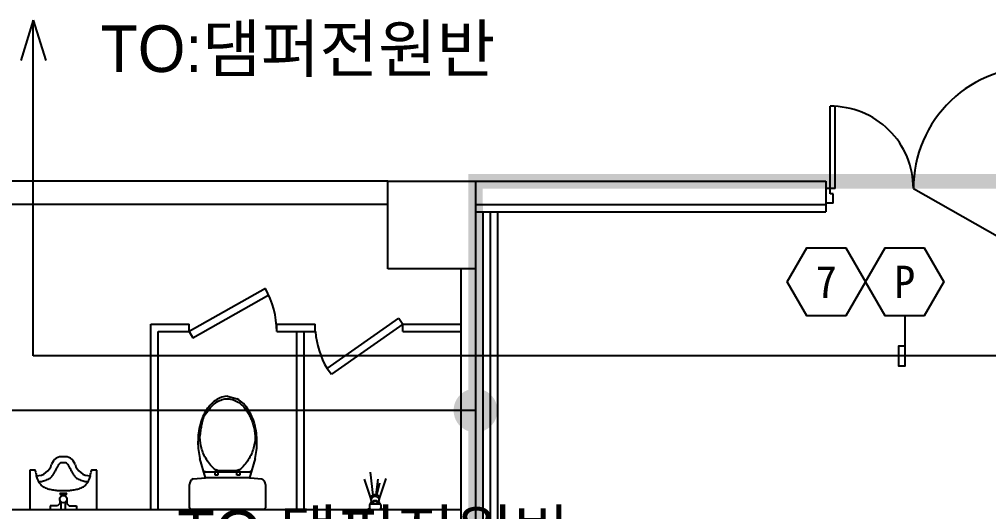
# Model space of a CAD drawing. Header units: millimetres. Extents: x 118559 to 211622, y 1329 to 63037.
# Drawn here: x 180605 to 187246, y 27029 to 30405 of the extents above; entities that cross this region are included whole.
import ezdxf
from ezdxf.enums import TextEntityAlignment as Align

# ---------------------------------------------------------------- set-up
doc = ezdxf.new("R2010")
doc.units = ezdxf.units.MM
doc.header["$LTSCALE"] = 120
doc.linetypes.add('HIDDENX2', pattern=[0.75, 0.5, -0.25])
for name, color, linetype in [('1구역', 41, 'Continuous'), ('ARCH', 9, 'Continuous'), ('duct-si', 7, 'Continuous'), ('fire', 2, 'Continuous'), ('fire-l', 4, 'Continuous'), ('smd-f', 2, 'Continuous')]:
    doc.layers.add(name, color=color, linetype=linetype)
doc.styles.add('TT', font='')
doc.styles.add('돋움', font='')
doc.styles.get('TT').set_extended_font_data('Dotum')
doc.styles.get('돋움').set_extended_font_data('DotumChe')

msp = doc.modelspace()

# ---------------------------------------------------------------- linework, layer by layer
at = {"layer": '1구역', "color": 5, "linetype": 'HIDDENX2', "ltscale": 7, "const_width": 100, "elevation": 0}
msp.add_lwpolyline([(183730.1, 24554.2), (190080.1, 24504.2), (190080.1, 29294.2), (183730.1, 29294.2), (183731.6, 24502.9)], close=True, dxfattribs=at)
at = {"layer": 'ARCH', "color": 9}
for p, q in [((186159.4, 29244.2, 0), (186159.4, 29809.1, 0)), ((186194.7, 29244.2, 0), (186194.7, 29808.4, 0)), ((183130.1, 29294.2, 0), (179630.1, 29294.2, 0)), ((183130.1, 29294.2, 0), (183730.1, 29294.2, 0)), ((183130.1, 28694.2, 0), (183130.1, 29294.2, 0)), ((183130.1, 29294.2, 0), (183730.1, 29294.2, 0)), ((183130.1, 28694.2, 0), (183130.1, 29294.2, 0)), ((183730.1, 29294.2, 0), (186130.1, 29294.2, 0)), ((183730.1, 29294.2, 0), (183730.1, 28694.2, 0)), ((183730.1, 29294.2, 0), (183730.1, 28694.2, 0)), ((186130.1, 29294.2, 0), (186130.1, 29084.2, 0)), ((186159.4, 29244.2, 0), (186130.1, 29244.2, 0)), ((186130.1, 29244.2, 0), (186130.1, 29144.2, 0)), ((186130.1, 29244.2, 0), (186130.1, 29144.2, 0)), ((186159.4, 29208.3, 0), (186159.4, 29244.2, 0)), ((186194.7, 29244.2, 0), (186159.4, 29244.2, 0)), ((186179.9, 29208.3, 0), (186159.4, 29208.3, 0)), ((186179.9, 29144.2, 0), (186179.9, 29208.3, 0)), ((183130.1, 29134.2, 0), (179790.1, 29134.2, 0)), ((183730.1, 29134.2, 0), (186130.1, 29134.2, 0)), ((186179.9, 29144.2, 0), (186130.1, 29144.2, 0)), ((183730.1, 29084.2, 0), (186130.1, 29084.2, 0)), ((183730.1, 29084.2, 0), (183730.1, 24554.2, 0)), ((183780.1, 29084.2, 0), (183780.1, 24554.2, 0)), ((183830.1, 29084.2, 0), (183830.1, 24554.2, 0)), ((183880.1, 29084.2, 0), (183880.1, 24554.2, 0)), ((183730.1, 28694.2, 0), (183130.1, 28694.2, 0)), ((183730.1, 28694.2, 0), (183130.1, 28694.2, 0)), ((183630.1, 28694.2, 0), (183630.1, 24654.2, 0)), ((182290.2, 28559.4, 0), (181767.8, 28264.2, 0)), ((181792.4, 28220.7, 0), (182313, 28514.9, 0)), ((181505.7, 27044.2, 0), (181505.7, 28314.2, 0)), ((181505.7, 28314.2, 0), (181767.8, 28314.2, 0)), ((181767.8, 28264.2, 0), (181767.8, 28314.2, 0)), ((182367.8, 28264.2, 0), (182367.8, 28314.2, 0)), ((182367.8, 28314.2, 0), (182630.8, 28314.2, 0)), ((182630.8, 28264.3, 0), (182630.8, 28314.3, 0)), ((182712.4, 28010.9, 0), (183204, 28355, 0)), ((183232.7, 28314, 0), (182742.8, 27971.1, 0)), ((183204, 28355, 0), (183232.7, 28314, 0)), ((183232.5, 28264.2, 0), (183232.5, 28314.2, 0)), ((183232.5, 28314.2, 0), (183630.1, 28314.2, 0)), ((181555.7, 27044.2, 0), (181555.7, 28264.2, 0)), ((181555.7, 28264.2, 0), (181767.8, 28264.2, 0)), ((181767.8, 28264.2, 0), (181792.4, 28220.7, 0)), ((182367.8, 28264.2, 0), (182555.1, 28264.2, 0)), ((182505.1, 27044.2, 0), (182505.1, 28264.2, 0)), ((182555.1, 27044.2, 0), (182555.1, 28264.2, 0)), ((182555.1, 28264.2, 0), (182632.8, 28264.2, 0)), ((183232.5, 28264.2, 0), (183630.1, 28264.2, 0)), ((182712.4, 28010.9, 0), (182742.8, 27971.1, 0)), ((181927.7, 27756.5, 0), (181934.7, 27763.1, 0)), ((181934.7, 27763.1, 0), (181942.1, 27769.4, 0)), ((181942.1, 27769.4, 0), (181949.8, 27775.4, 0)), ((181949.8, 27775.4, 0), (181957.8, 27780.9, 0)), ((181957.8, 27780.9, 0), (181966.2, 27785.9, 0)), ((181966.2, 27785.9, 0), (181974.8, 27790.3, 0)), ((181974.8, 27790.3, 0), (181983.8, 27794.1, 0)), ((181983.8, 27794.1, 0), (181993, 27797.3, 0)), ((181993, 27797.3, 0), (182002.4, 27799.8, 0)), ((182002.4, 27799.8, 0), (182012, 27801.5, 0)), ((182012, 27801.5, 0), (182021.8, 27802.4, 0)), ((182021.8, 27802.4, 0), (182031.8, 27802.5, 0)), ((182030.4, 27819.8, 0), (182097.8, 27803.2, 0)), ((182031.8, 27802.5, 0), (182041.8, 27801.7, 0)), ((182041.8, 27801.7, 0), (182051.9, 27800.1, 0)), ((182051.9, 27800.1, 0), (182061.9, 27797.8, 0)), ((182061.9, 27797.8, 0), (182071.8, 27794.8, 0)), ((182071.8, 27794.8, 0), (182081.4, 27791.1, 0)), ((182081.4, 27791.1, 0), (182090.7, 27787, 0)), ((182090.7, 27787, 0), (182099.6, 27782.3, 0)), ((182099.6, 27782.3, 0), (182107.9, 27777.2, 0)), ((182107.9, 27777.2, 0), (182115.7, 27771.8, 0)), ((182115.7, 27771.8, 0), (182122.9, 27766, 0)), ((182122.9, 27766, 0), (182129.6, 27760.1, 0)), ((181878.2, 27693.3, 0), (181881.3, 27698.2, 0)), ((181881.3, 27698.2, 0), (181884.9, 27703.6, 0)), ((181884.9, 27703.6, 0), (181888.8, 27709.5, 0)), ((181888.8, 27709.5, 0), (181893.2, 27715.7, 0)), ((181893.2, 27715.7, 0), (181898, 27722.2, 0)), ((181898, 27722.2, 0), (181903.2, 27729, 0)), ((181903.2, 27729, 0), (181908.8, 27735.9, 0)), ((181908.8, 27735.9, 0), (181914.7, 27742.8, 0)), ((181914.7, 27742.8, 0), (181921, 27749.7, 0)), ((181921, 27749.7, 0), (181927.7, 27756.5, 0)), ((182129.6, 27760.1, 0), (182135.8, 27753.9, 0)), ((182135.8, 27753.9, 0), (182141.6, 27747.5, 0)), ((182141.6, 27747.5, 0), (182147.1, 27741, 0)), ((182147.1, 27741, 0), (182152.2, 27734.5, 0)), ((182152.2, 27734.5, 0), (182157.1, 27727.9, 0)), ((182157.1, 27727.9, 0), (182161.7, 27721.4, 0)), ((182161.7, 27721.4, 0), (182166.2, 27714.9, 0)), ((182166.2, 27714.9, 0), (182170.4, 27708.4, 0)), ((182170.4, 27708.4, 0), (182174.4, 27701.8, 0)), ((182174.4, 27701.8, 0), (182178.2, 27695.3, 0)), ((182178.2, 27695.3, 0), (182181.8, 27688.6, 0)), ((181854.7, 27625.9, 0), (181856.3, 27633.7, 0)), ((181856.3, 27633.7, 0), (181858, 27641, 0)), ((181858, 27641, 0), (181859.7, 27647.7, 0)), ((181859.7, 27647.7, 0), (181861.2, 27653.8, 0)), ((181861.2, 27653.8, 0), (181862.7, 27659.3, 0)), ((181862.7, 27659.3, 0), (181864, 27664, 0)), ((181864, 27664, 0), (181865.2, 27667.9, 0)), ((181865.2, 27667.9, 0), (181866.1, 27671, 0)), ((181866.1, 27671, 0), (181866.9, 27673.4, 0)), ((181866.9, 27673.4, 0), (181867.6, 27675.3, 0)), ((181867.6, 27675.3, 0), (181868.3, 27677, 0)), ((181868.3, 27677, 0), (181869.1, 27678.7, 0)), ((181869.1, 27678.7, 0), (181870.2, 27680.6, 0)), ((181870.2, 27680.6, 0), (181871.6, 27682.8, 0)), ((181871.6, 27682.8, 0), (181873.3, 27685.6, 0)), ((181873.3, 27685.6, 0), (181875.5, 27689.1, 0)), ((181875.5, 27689.1, 0), (181878.2, 27693.3, 0)), ((182181.8, 27688.6, 0), (182185.2, 27681.9, 0)), ((182185.2, 27681.9, 0), (182188.4, 27675.1, 0)), ((182188.4, 27675.1, 0), (182191.4, 27668.2, 0)), ((182191.4, 27668.2, 0), (182194.3, 27661.2, 0)), ((182194.3, 27661.2, 0), (182196.9, 27654.1, 0)), ((182196.9, 27654.1, 0), (182199.5, 27646.7, 0)), ((182199.5, 27646.7, 0), (182201.9, 27639.3, 0)), ((182201.9, 27639.3, 0), (182204.2, 27631.6, 0)), ((182204.2, 27631.6, 0), (182206.4, 27623.7, 0)), ((181844.1, 27556.1, 0), (181844.9, 27561.5, 0)), ((181844.9, 27561.5, 0), (181845.7, 27568, 0)), ((181845.7, 27568, 0), (181846.7, 27575.3, 0)), ((181846.7, 27575.3, 0), (181847.8, 27583.3, 0)), ((181847.8, 27583.3, 0), (181848.9, 27591.7, 0)), ((181848.9, 27591.7, 0), (181850.2, 27600.4, 0)), ((181850.2, 27600.4, 0), (181851.6, 27609.1, 0)), ((181851.6, 27609.1, 0), (181853.1, 27617.7, 0)), ((181853.1, 27617.7, 0), (181854.7, 27625.9, 0)), ((182206.4, 27623.7, 0), (182208.5, 27615.6, 0)), ((182208.5, 27615.6, 0), (182210.6, 27607.3, 0)), ((182210.6, 27607.3, 0), (182212.6, 27598.8, 0)), ((182212.6, 27598.8, 0), (182214.5, 27590.1, 0)), ((182214.5, 27590.1, 0), (182216.2, 27581.2, 0)), ((182216.2, 27581.2, 0), (182217.7, 27572.2, 0)), ((182217.7, 27572.2, 0), (182218.9, 27562.9, 0)), ((182218.9, 27562.9, 0), (182219.7, 27553.6, 0)), ((181841.8, 27538.7, 0), (181841.9, 27541.3, 0)), ((181841.9, 27535.4, 0), (181841.8, 27538.7, 0)), ((181841.9, 27541.3, 0), (181842.1, 27543.7, 0)), ((181842.1, 27531.2, 0), (181841.9, 27535.4, 0)), ((181842.1, 27543.7, 0), (181842.4, 27546, 0)), ((181842.5, 27525.8, 0), (181842.1, 27531.2, 0)), ((181842.4, 27546, 0), (181842.9, 27548.6, 0)), ((181843, 27519.3, 0), (181842.5, 27525.8, 0)), ((181842.9, 27548.6, 0), (181843.4, 27551.9, 0)), ((181843.8, 27511.8, 0), (181843, 27519.3, 0)), ((181843.4, 27551.9, 0), (181844.1, 27556.1, 0)), ((181844.8, 27503.5, 0), (181843.8, 27511.8, 0)), ((181846.1, 27494.6, 0), (181844.8, 27503.5, 0)), ((182216.4, 27495.3, 0), (182214.4, 27485.4, 0)), ((182218, 27505.3, 0), (182216.4, 27495.3, 0)), ((182219.2, 27515.1, 0), (182218, 27505.3, 0)), ((182219.9, 27524.9, 0), (182219.2, 27515.1, 0)), ((182219.7, 27553.6, 0), (182220.2, 27544.1, 0)), ((182220.3, 27534.5, 0), (182219.9, 27524.9, 0)), ((182220.2, 27544.1, 0), (182220.3, 27534.5, 0)), ((181847.8, 27485.1, 0), (181846.1, 27494.6, 0)), ((181849.9, 27475.3, 0), (181847.8, 27485.1, 0)), ((181852.3, 27465.3, 0), (181849.9, 27475.3, 0)), ((181855.2, 27455.2, 0), (181852.3, 27465.3, 0)), ((181858.6, 27445.1, 0), (181855.2, 27455.2, 0)), ((181862.4, 27434.9, 0), (181858.6, 27445.1, 0)), ((181866.6, 27424.8, 0), (181862.4, 27434.9, 0)), ((182198.7, 27434.8, 0), (182194.4, 27424.7, 0)), ((182202.6, 27445, 0), (182198.7, 27434.8, 0)), ((182206.2, 27455.1, 0), (182202.6, 27445, 0)), ((182209.3, 27465.3, 0), (182206.2, 27455.1, 0)), ((182212.1, 27475.3, 0), (182209.3, 27465.3, 0)), ((182214.4, 27485.4, 0), (182212.1, 27475.3, 0)), ((181880.1, 27261.6, 0), (181841.1, 27393.8, 0)), ((181871.3, 27414.7, 0), (181866.6, 27424.8, 0)), ((181876.4, 27404.6, 0), (181871.3, 27414.7, 0)), ((181882, 27394.6, 0), (181876.4, 27404.6, 0)), ((181888, 27384.7, 0), (181882, 27394.6, 0)), ((181894.4, 27374.9, 0), (181888, 27384.7, 0)), ((181901.1, 27365.3, 0), (181894.4, 27374.9, 0)), ((181908, 27356.1, 0), (181901.1, 27365.3, 0)), ((182159.9, 27365.3, 0), (182152.9, 27356.1, 0)), ((182166.6, 27374.8, 0), (182159.9, 27365.3, 0)), ((182173, 27384.6, 0), (182166.6, 27374.8, 0)), ((182178.9, 27394.5, 0), (182173, 27384.6, 0)), ((182184.5, 27404.5, 0), (182178.9, 27394.5, 0)), ((182219.6, 27393.8, 0), (182180.6, 27261.6, 0)), ((182189.6, 27414.6, 0), (182184.5, 27404.5, 0)), ((182194.4, 27424.7, 0), (182189.6, 27414.6, 0)), ((180675.7, 27309.2, 0), (180675.7, 27179.2, 0)), ((180690.7, 27314.2, 0), (180680.7, 27314.2, 0)), ((180710.7, 27314.2, 0), (180690.7, 27314.2, 0)), ((181120.7, 27314.2, 0), (181100.7, 27314.2, 0)), ((181130.7, 27314.2, 0), (181120.7, 27314.2, 0)), ((181135.7, 27179.2, 0), (181135.7, 27309.2, 0)), ((182180.4, 27299.2, 0), (181880.4, 27299.2, 0)), ((181915.2, 27347.4, 0), (181908, 27356.1, 0)), ((181922.4, 27339.4, 0), (181915.2, 27347.4, 0)), ((181929.5, 27332.1, 0), (181922.4, 27339.4, 0)), ((181936.6, 27325.8, 0), (181929.5, 27332.1, 0)), ((181943.5, 27320.5, 0), (181936.6, 27325.8, 0)), ((181950.1, 27316.3, 0), (181943.5, 27320.5, 0)), ((181945.4, 27279.2, 0), (181945.4, 27309.2, 0)), ((181945.4, 27309.2, 0), (181965.4, 27309.2, 0)), ((181956.6, 27313.2, 0), (181950.1, 27316.3, 0)), ((181963, 27311, 0), (181956.6, 27313.2, 0)), ((181969.4, 27309.5, 0), (181963, 27311, 0)), ((181965.4, 27309.2, 0), (181965.4, 27279.2, 0)), ((181975.9, 27308.6, 0), (181969.4, 27309.5, 0)), ((181982.6, 27308.1, 0), (181975.9, 27308.6, 0)), ((181989.6, 27307.9, 0), (181982.6, 27308.1, 0)), ((181997, 27307.9, 0), (181989.6, 27307.9, 0)), ((182004.8, 27307.9, 0), (181997, 27307.9, 0)), ((182013.1, 27307.9, 0), (182004.8, 27307.9, 0)), ((182021.6, 27307.9, 0), (182013.1, 27307.9, 0)), ((182030.2, 27307.9, 0), (182021.6, 27307.9, 0)), ((182038.8, 27307.9, 0), (182030.2, 27307.9, 0)), ((182047.3, 27307.9, 0), (182038.8, 27307.9, 0)), ((182055.6, 27307.9, 0), (182047.3, 27307.9, 0)), ((182063.4, 27307.9, 0), (182055.6, 27307.9, 0)), ((182070.9, 27307.9, 0), (182063.4, 27307.9, 0)), ((182077.9, 27308.1, 0), (182070.9, 27307.9, 0)), ((182084.7, 27308.6, 0), (182077.9, 27308.1, 0)), ((182091.3, 27309.5, 0), (182084.7, 27308.6, 0)), ((182097.7, 27311, 0), (182091.3, 27309.5, 0)), ((182095.4, 27309.2, 0), (182115.4, 27309.2, 0)), ((182095.4, 27279.2, 0), (182095.4, 27309.2, 0)), ((182104.1, 27313.2, 0), (182097.7, 27311, 0)), ((182110.6, 27316.3, 0), (182104.1, 27313.2, 0)), ((182117.3, 27320.5, 0), (182110.6, 27316.3, 0)), ((182115.4, 27309.2, 0), (182115.4, 27279.2, 0)), ((182124.2, 27325.8, 0), (182117.3, 27320.5, 0)), ((182131.4, 27332.1, 0), (182124.2, 27325.8, 0)), ((182138.6, 27339.4, 0), (182131.4, 27332.1, 0)), ((182145.8, 27347.4, 0), (182138.6, 27339.4, 0)), ((182152.9, 27356.1, 0), (182145.8, 27347.4, 0)), ((183028.6, 27142.4, 0), (183010.3, 27299, 0)), ((181795.4, 27254.2, 0), (181880.2, 27261.6, 0)), ((182180.6, 27261.6, 0), (181875.2, 27261.1, 0)), ((181875.2, 27261.1, 0), (181880.1, 27261.6, 0)), ((181965.4, 27279.2, 0), (181945.4, 27279.2, 0)), ((182115.4, 27279.2, 0), (182095.4, 27279.2, 0)), ((182180.6, 27261.6, 0), (182185.5, 27261.1, 0)), ((182185.5, 27261.1, 0), (182265.4, 27254.2, 0)), ((183011.9, 27120.5, 0), (182969.7, 27251.1, 0)), ((183048.3, 27144.4, 0), (183063.3, 27250.9, 0)), ((183072.9, 27118.2, 0), (183118.1, 27256.1, 0)), ((180675.7, 27179.2, 0), (180675.7, 27044.2, 0)), ((181135.7, 27044.2, 0), (181135.7, 27179.2, 0)), ((181770.4, 27054.2, 0), (181770.4, 27214.2, 0)), ((182290.4, 27214.2, 0), (182290.4, 27054.2, 0)), ((183054.7, 27143, 0), (183073.9, 27227.4, 0)), ((180880.7, 27154.2, 0), (180880.7, 27149.2, 0)), ((180930.7, 27154.2, 0), (180880.7, 27154.2, 0)), ((180880.7, 27149.2, 0), (180930.7, 27149.2, 0)), ((180880.7, 27109.2, 0), (180880.7, 27084.2, 0)), ((180895.7, 27139.2, 0), (180895.7, 27149.2, 0)), ((180915.7, 27139.2, 0), (180915.7, 27149.2, 0)), ((180930.7, 27149.2, 0), (180930.7, 27154.2, 0)), ((180930.7, 27109.2, 0), (180930.7, 27084.2, 0)), ((183019.5, 27087.4, 0), (183012.2, 27118.2, 0)), ((183065.6, 27087.4, 0), (183072.9, 27118.2, 0)), ((179790.1, 27044.2, 0), (183630.1, 27044.2, 0)), ((180675.7, 27044.2, 0), (181135.7, 27044.2, 0)), ((180815.7, 27069.2, 0), (180815.7, 27044.2, 0)), ((180865.7, 27069.2, 0), (180815.7, 27069.2, 0)), ((180880.7, 27084.2, 0), (180865.7, 27069.2, 0)), ((180890.7, 27044.2, 0), (180890.7, 27094.2, 0)), ((180920.7, 27044.2, 0), (180920.7, 27094.2, 0)), ((180930.7, 27084.2, 0), (180945.7, 27069.2, 0)), ((180945.7, 27069.2, 0), (180995.7, 27069.2, 0)), ((180995.7, 27069.2, 0), (180995.7, 27044.2, 0)), ((182280.4, 27044.2, 0), (181780.4, 27044.2, 0)), ((182992.8, 27049.2, 0), (182992.8, 27044.2, 0)), ((182992.8, 27049.2, 0), (183005.1, 27049.2, 0)), ((182992.8, 27044.2, 0), (183092.8, 27044.2, 0)), ((183004.6, 27075.2, 0), (183004.6, 27052.2, 0)), ((183012.6, 27083.2, 0), (183012.6, 27092.2, 0)), ((183012.6, 27083.2, 0), (183042.6, 27083.2, 0)), ((183012.6, 27044.2, 0), (183072.6, 27044.2, 0)), ((183014.6, 27094.2, 0), (183017.9, 27094.2, 0)), ((183028.8, 27091.9, 0), (183028.8, 27083.2, 0)), ((183042.6, 27083.2, 0), (183072.6, 27083.2, 0)), ((183056.3, 27091.9, 0), (183056.3, 27083.2, 0)), ((183067.2, 27094.2, 0), (183070.6, 27094.2, 0)), ((183072.6, 27083.2, 0), (183072.6, 27092.2, 0)), ((183080, 27049.2, 0), (183092.8, 27049.2, 0)), ((183080.6, 27075.2, 0), (183080.6, 27052.2, 0)), ((183092.8, 27049.2, 0), (183092.8, 27044.2, 0))]:
    msp.add_line(p, q, dxfattribs=at)
at = {"layer": 'ARCH', "color": 6, "ltscale": 2}
msp.add_line((186730.4, 29244.2, 0), (189276.1, 27799.3, 0), dxfattribs=at)
at = {"layer": 'ARCH', "color": 9}
msp.add_circle((180905.7, 27114.2, 0), 25, dxfattribs=at)
for centre, radius, start, end in [((187565.4, 29244.2, 0), 835, 87.58091, 180), ((186165.4, 29244.2, 0), 565, 0, 90.60846), ((181767.8, 28264.2, 0), 600, 0, 29.47589), ((183230.8, 28313, 0), 600, 184.67142, 210.24346), ((182086.3, 27599.9, 0), 236.4, 122.80777, 147.27754), ((182030.4, 27686.7, 0), 133.1, 90, 122.80777), ((181961.3, 27591.4, 0), 252, 32.72246, 57.19223), ((182175.3, 27542.7, 0), 342.1, 147.27754, 165.09624), ((181885.4, 27542.7, 0), 342.1, 14.90376, 32.72246), ((182316.1, 27505.2, 0), 487.9, 165.09624, 180), ((181744.6, 27505.2, 0), 487.9, 0, 14.90376), ((182316.1, 27505.2, 0), 487.9, 180, 193.20475), ((181744.6, 27505.2, 0), 487.9, 346.80334, 0), ((180892.9, 27335.7, 0), 69.7, 79.40287, 164.6079), ((180890.5, 27350.9, 0), 12.9, 101.30993, 140.01295), ((180898.8, 27309.5, 0), 55.1, 82.87498, 101.30993), ((180918.5, 27335.7, 0), 69.7, 15.3921, 100.59713), ((180912.5, 27309.5, 0), 55.1, 78.69007, 97.12502), ((180920.8, 27350.9, 0), 12.9, 39.98705, 78.69007), ((180680.7, 27309.2, 0), 5, 135, 180), ((180680.7, 27309.2, 0), 5, 90, 135), ((180710.7, 27311.8, 0), 2.35, 45, 90), ((180697, 27298.2, 0), 21.6, 30.50902, 45), ((180697, 27298.2, 0), 21.7, 354.76229, 30.50902), ((180778.1, 27290.7, 0), 59.8, 174.76229, 196.07279), ((180720.7, 27383.1, 0), 108.9, 270, 344.6079), ((180669.5, 27387.1, 0), 197.2, 330.22596, 335.99389), ((181132.8, 27180.8, 0), 310, 151.39444, 155.99389), ((181058.3, 27221.4, 0), 225.1, 146.30993, 151.39444), ((180993.2, 27264.8, 0), 146.8, 140.01295, 146.30993), ((180818.2, 27264.8, 0), 146.8, 33.69007, 39.98705), ((180753, 27221.4, 0), 225.1, 28.60556, 33.69007), ((180678.5, 27180.8, 0), 310, 24.00611, 28.60556), ((181141.8, 27387.1, 0), 197.2, 204.00611, 209.77404), ((181090.7, 27383.1, 0), 108.9, 195.3921, 270), ((181033.2, 27290.7, 0), 59.8, 343.92721, 5.23771), ((181114.4, 27298.2, 0), 21.7, 149.49098, 185.23771), ((181114.3, 27298.2, 0), 21.6, 135, 149.49098), ((181100.7, 27311.8, 0), 2.35, 90, 135), ((181130.7, 27309.2, 0), 5, 45, 90), ((181130.7, 27309.2, 0), 5, 0, 45), ((181882.2, 27311, 0), 11.9, 188.70374, 261.29626), ((182178.6, 27311, 0), 11.9, 278.70374, 351.29626), ((181052.1, 27369.7, 0), 344.9, 196.07279, 200.55605), ((180839.9, 27290.1, 0), 118.2, 200.55605, 208.21659), ((180730.8, 27417.8, 0), 183.7, 271.52164, 278.1301), ((180799.2, 27268.3, 0), 72.1, 208.21659, 216.8699), ((180745, 27318.6, 0), 83.4, 278.1301, 287.94092), ((180665.8, 27563, 0), 340.4, 287.94092, 293.96249), ((180783.9, 27297.4, 0), 49.7, 293.96249, 309.75539), ((180748.1, 27340.4, 0), 105.6, 309.75539, 320.19443), ((180741.4, 27346, 0), 114.3, 320.19443, 330.22596), ((181069.9, 27346, 0), 114.3, 209.77404, 219.80557), ((181063.2, 27340.4, 0), 105.6, 219.80557, 230.24461), ((181027.5, 27297.4, 0), 49.7, 230.24461, 246.03751), ((181145.5, 27563, 0), 340.4, 246.03751, 252.05908), ((181066.4, 27318.6, 0), 83.4, 252.05908, 261.8699), ((181080.6, 27417.8, 0), 183.7, 261.8699, 268.47836), ((181012.1, 27268.3, 0), 72.1, 323.1301, 331.78341), ((180971.5, 27290.1, 0), 118.2, 331.78341, 339.44395), ((180759.3, 27369.7, 0), 344.9, 339.44395, 343.92721), ((181814.9, 27214.2, 0), 44.5, 115.98923, 180), ((182245.9, 27214.2, 0), 44.5, 0, 64.01077), ((180839.3, 27298.4, 0), 122.3, 216.8699, 223.51379), ((180819, 27279.1, 0), 94.2, 223.51379, 241.38954), ((180834.9, 27308.1, 0), 127.4, 241.38954, 256.74842), ((180850.7, 27375.3, 0), 196.3, 256.74842, 258.69007), ((181121.1, 28727.6, 0), 1575.4, 258.69007, 259.37542), ((180883.4, 27460.2, 0), 285.9, 259.37542, 266.18593), ((180892.5, 27596.8, 0), 422.9, 266.18593, 271.78526), ((180918.8, 27596.8, 0), 422.9, 268.21474, 273.81407), ((180928, 27460.2, 0), 285.9, 273.81407, 280.62458), ((180690.2, 28727.6, 0), 1575.4, 280.62458, 281.30993), ((180960.7, 27375.3, 0), 196.3, 281.30993, 283.25158), ((180976.5, 27308.1, 0), 127.4, 283.25158, 298.61046), ((180992.4, 27279.1, 0), 94.2, 298.61046, 316.48621), ((180972, 27298.4, 0), 122.3, 316.48621, 323.1301), ((183028.8, 27122.1, 0), 17, 150.71948, 180), ((183028.8, 27122.1, 0), 17, 180, 193.18138), ((183043.2, 27102.9, 0), 30.2, 165.00943, 165.40321), ((183035.4, 27118.4, 0), 24.6, 126.45359, 150.71948), ((183038.5, 27108.6, 0), 23.7, 160.61924, 183.95746), ((183043.2, 27102.9, 0), 30.2, 91.16755, 153.39926), ((183039.7, 27112.5, 0), 31.9, 107.01322, 126.45359), ((183036.6, 27084.2, 0), 18, 125.24516, 149.62101), ((183040.2, 27079.1, 0), 24.2, 106.31395, 125.24516), ((183036.9, 27087.3, 0), 9.93, 114.57747, 137.83407), ((183042.6, 27103.3, 0), 41.5, 90, 107.01322), ((183040.3, 27079.9, 0), 18.1, 100.72726, 114.57747), ((183042.6, 27071.1, 0), 32.6, 90, 106.31395), ((183042.6, 27068.1, 0), 30.1, 90, 100.72726), ((183042.6, 27103.3, 0), 41.5, 72.98678, 90), ((183041.9, 27102.9, 0), 30.2, 26.60074, 88.83245), ((183042.6, 27071.1, 0), 32.6, 73.68605, 90), ((183042.6, 27068.1, 0), 30.1, 79.27274, 90), ((183044.8, 27079.9, 0), 18.1, 65.42253, 79.27274), ((183044.9, 27079.1, 0), 24.2, 54.75484, 73.68605), ((183048.2, 27087.3, 0), 9.93, 42.16593, 65.42253), ((183045.4, 27112.5, 0), 31.9, 53.54641, 72.98678), ((183048.5, 27084.2, 0), 18, 30.37899, 54.75484), ((183049.7, 27118.4, 0), 24.6, 29.28052, 53.54641), ((183046.6, 27108.6, 0), 23.7, 356.04254, 19.38076), ((183056.3, 27122.1, 0), 17, 0, 29.28052), ((183041.9, 27102.9, 0), 30.2, 14.59679, 14.99057), ((183056.3, 27122.1, 0), 17, 346.81862, 0), ((181780.4, 27054.2, 0), 10, 180, 270), ((182280.4, 27054.2, 0), 10, 270, 0), ((183012.6, 27075.2, 0), 8, 90, 180), ((183012.6, 27052.2, 0), 8, 180, 270), ((183014.6, 27092.2, 0), 2, 90, 180), ((183031.2, 27087.4, 0), 11.7, 149.62101, 180), ((183031.2, 27087.4, 0), 11.7, 180, 200.76015), ((183031.9, 27091.9, 0), 3.12, 137.83407, 180), ((183053.2, 27091.9, 0), 3.12, 0, 42.16593), ((183053.9, 27087.4, 0), 11.7, 0, 30.37899), ((183053.9, 27087.4, 0), 11.7, 339.23985, 0), ((183070.6, 27092.2, 0), 2, 0, 90), ((183072.6, 27075.2, 0), 8, 0, 90), ((183072.6, 27052.2, 0), 8, 270, 0)]:
    msp.add_arc(centre, radius, start, end, dxfattribs=at)
at = {"layer": 'duct-si', "linetype": 'Continuous'}
msp.add_line((183730.1, 27722.9, 0), (180039, 27722.9, 0), dxfattribs=at)
at = {"layer": 'duct-si', "const_width": 150, "elevation": 0}
msp.add_lwpolyline([(183730.1, 27647.9, 1), (183730.1, 27797.9, 1)], format="xyb", close=True, dxfattribs=at)
at = {"layer": 'fire', "color": 2, "elevation": 0}
msp.add_lwpolyline([(186670.8, 28372), (186670.8, 28027.4), (186630, 28027.4), (186630, 28166.3), (186670.8, 28166.3)], dxfattribs=at)
at = {"layer": 'fire-l', "color": 6, "ltscale": 2}
for p, q in [((180700, 30400, 0), (180614.6, 30123.2, 2807)), ((180700, 28096.8, 0), (180700, 30400, 0)), ((180700, 30400, 0), (180785.4, 30123.2, 2807)), ((190127.3, 28096.8, 0), (180700, 28096.8, 0))]:
    msp.add_line(p, q, dxfattribs=at)
at = {"layer": 'fire-l', "color": 2, "elevation": 0}
for points in [[(185865, 28604.6), (185999.3, 28837.2), (186267.9, 28837.2), (186402.2, 28604.6), (186267.9, 28372), (185999.3, 28372)], [(186402.2, 28604.6), (186536.5, 28837.2), (186805.1, 28837.2), (186939.4, 28604.6), (186805.1, 28372), (186536.5, 28372)]]:
    msp.add_lwpolyline(points, close=True, dxfattribs=at)

# ---------------------------------------------------------------- texts
at = {"layer": 'fire', "style": '돋움'}
for s, p in [('7', (186133.6, 28604.6, 0)), ('P', (186670.8, 28604.6, 0))]:
    msp.add_text(s, height=222.4, dxfattribs=at).set_placement(p, align=Align.MIDDLE)
at = {"layer": 'smd-f', "style": 'TT'}
for p in [(182513.3, 30207.4, -1453.4), (183039.5, 26882.2, -1453.4)]:
    msp.add_text('TO:댐퍼전원반', height=320, dxfattribs=at).set_placement(p, align=Align.MIDDLE)

doc.saveas('drawing.dxf')
